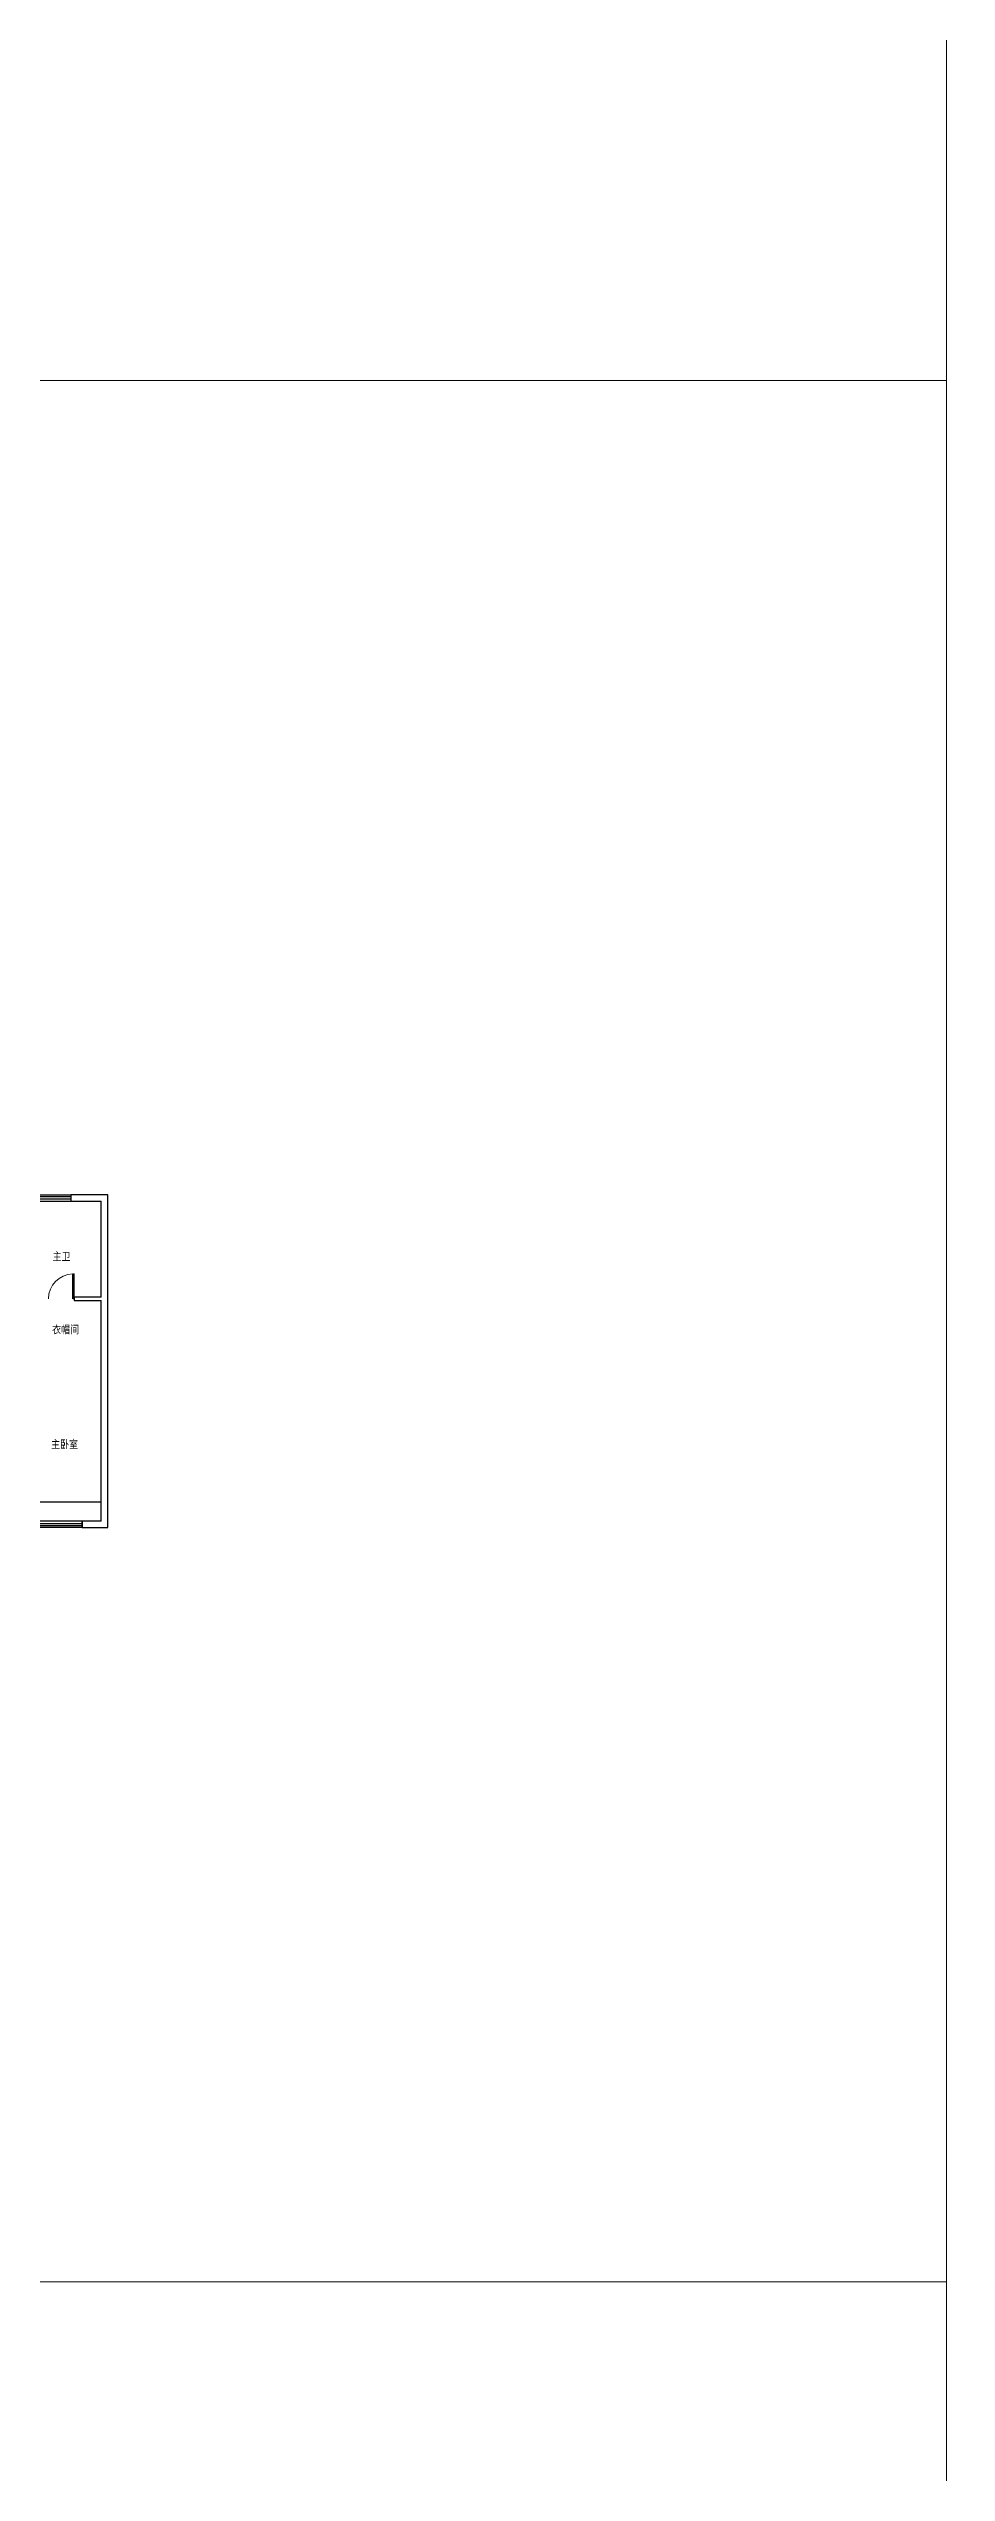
# Model space of a CAD drawing. Extents: x 0 to 157251, y -2300 to 594000.
# Drawn here: x 129200 to 157251, y 291037 to 366778 of the extents above; entities that cross this region are included whole.
import ezdxf

# ---------------------------------------------------------------- set-up
doc = ezdxf.new("R2010")
doc.units = 0
doc.header["$LTSCALE"] = 1000
doc.header["$MEASUREMENT"] = 0
doc.layers.add('5-PUB_TEXT', color=7, linetype='Continuous', lineweight=5)
doc.layers.add('C-SHET-SHET', color=144, linetype='Continuous', lineweight=15)
for name, color, linetype in [('AE-FLOR', 151, 'Continuous'), ('WALL', 9, 'Continuous'), ('WINDOW', 4, 'Continuous')]:
    doc.layers.add(name, color=color, linetype=linetype)
doc.styles.add('黑体', font='simhei.ttf')

# ---------------------------------------------------------------- blocks, each defined once
blk = doc.blocks.new('$TCHSYS$WIN2D')
for p, q in [((-0.5, 0.5), (0.5, 0.5)), ((-0.5, 0.5), (-0.5, -0.5)), ((0.5, 0.5), (0.5, -0.5)), ((0.5, 0.167), (-0.5, 0.167)), ((0.5, -0.167), (-0.5, -0.167)), ((-0.5, -0.5), (0.5, -0.5))]:
    blk.add_line(p, q)
blk = doc.blocks.new('$DorLib2D$00000001')
for p, q in [((0.45, 0.975), (0.5, 0.975)), ((0.45, 0), (0.45, 0.975)), ((0.5, 0), (0.5, 0.975)), ((0.5, 0), (0.45, 0))]:
    blk.add_line(p, q)
at = {"lineweight": 13}
blk.add_arc((0.475, 0), 0.975, 91.46928, 180, dxfattribs=at)

msp = doc.modelspace()

# ---------------------------------------------------------------- linework, layer by layer
at = {"layer": 'AE-FLOR'}
msp.add_line((130850, 321360), (127250, 321360), dxfattribs=at)
at = {"layer": 'C-SHET-SHET'}
for points in [[(73151, 356400), (157251, 356400), (157251, 415800), (73151, 415800)], [(73151, 297000), (157251, 297000), (157251, 356400), (73151, 356400)], [(73151, 237600), (157251, 237600), (157251, 297000), (73151, 297000)]]:
    msp.add_lwpolyline(points, close=True, dxfattribs=at)
at = {"layer": 'WALL'}
for p, q in [((131050, 330960), (129900, 330960)), ((129900, 330960), (129900, 330760)), ((129900, 330760), (130850, 330760)), ((130850, 327760), (130850, 330760)), ((131050, 327660), (131050, 330960)), ((130850, 327760), (130000, 327760)), ((130000, 327760), (130000, 327660)), ((130000, 327660), (130850, 327660)), ((130850, 320760), (130850, 327660)), ((131050, 320560), (131050, 327660)), ((130850, 320760), (130250, 320760)), ((130250, 320760), (130250, 320560)), ((130250, 320560), (131050, 320560))]:
    msp.add_line(p, q, dxfattribs=at)

# ---------------------------------------------------------------- block references
at = {"layer": 'WINDOW', "xscale": -1200, "yscale": -200, "zscale": -1200, "rotation": 180}
msp.add_blockref('$TCHSYS$WIN2D', (129300, 330860), dxfattribs=at)
at = {"layer": 'WINDOW'}
for name, p, xscale, yscale, zscale in [('$DorLib2D$00000001', (129600, 327710), 800, 800, 800), ('$TCHSYS$WIN2D', (129050, 320660), -2400, -200, -2400)]:
    msp.add_blockref(name, p, dxfattribs=dict(at, xscale=xscale, yscale=yscale, zscale=zscale))

# ---------------------------------------------------------------- texts
at = {"layer": '5-PUB_TEXT', "style": '黑体', "width": 0.8}
for s, p in [('主卫', (129330, 328907)), ('衣帽间', (129314, 326624)), ('主卧室', (129283, 323041))]:
    msp.add_text(s, height=250, rotation=360, dxfattribs=at).set_placement(p)

doc.saveas('drawing.dxf')
